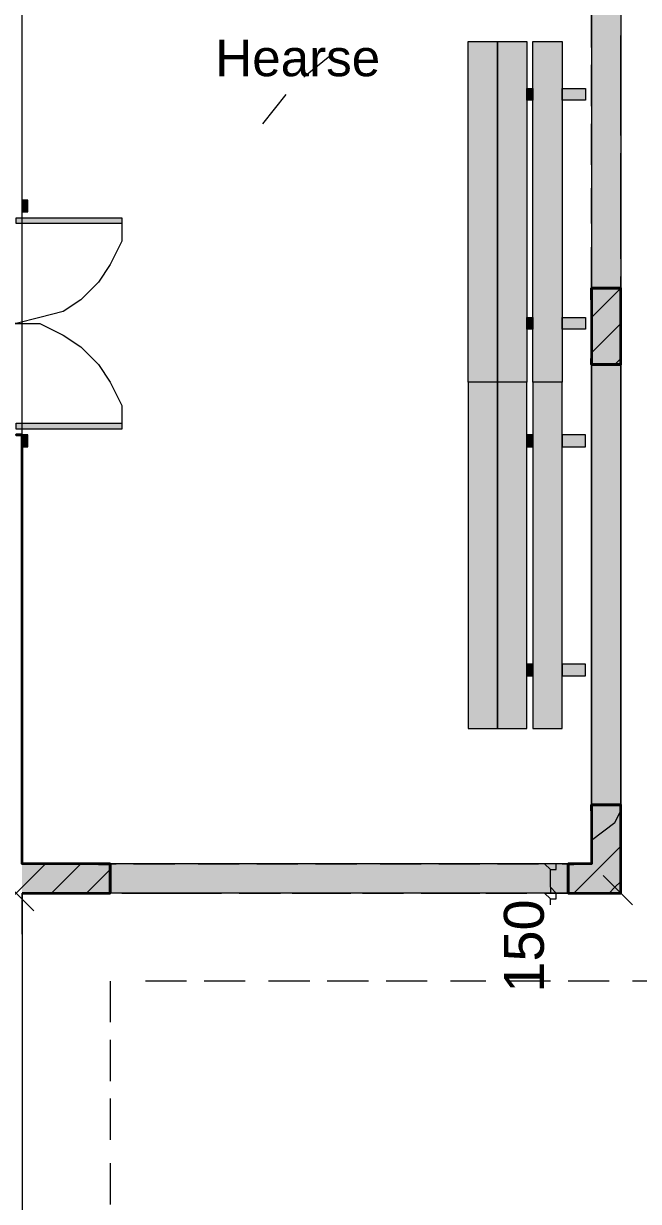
# Model space of a CAD drawing. Header units: millimetres. Extents: x 10281558 to 12820273, y 3651177 to 5996333.
# Drawn here: x 11990073 to 12312458, y 4751418 to 5368648 of the extents above; entities that cross this region are included whole.
import ezdxf

# ---------------------------------------------------------------- set-up
doc = ezdxf.new("R2010")
doc.units = ezdxf.units.MM
doc.layers.add('PDF_Geometry', color=7, linetype='Continuous', true_color=0x029e21)
doc.layers.add('PDF_Solid Fills', color=7, linetype='Continuous', true_color=0xffffff)
doc.layers.add('PDF_Text', color=7, linetype='Continuous')
doc.styles.add('PDF ArialMT', font='arial.ttf')

msp = doc.modelspace()

# ---------------------------------------------------------------- linework, layer by layer
at = {"layer": 'PDF_Geometry', "color": 123, "lineweight": 18, "true_color": 0x70cdbd}
msp.add_lwpolyline([(11364538, 5762431), (11989304, 5762431), (11989304, 5506984), (12303225, 5506984), (12303225, 4912995), (11989304, 4912995), (11989304, 4448268), (11792333, 4448268), (11792333, 4232831), (11383004, 4232831), (11383004, 4448268), (10869034, 4448268), (10869034, 5137665), (10733616, 5137665), (10733616, 5506984), (11364538, 5506984)], close=True, dxfattribs=at)
at = {"layer": 'PDF_Geometry', "color": 8, "lineweight": 18, "true_color": 0x7e7e7e}
msp.add_lwpolyline([(11989304, 5491596), (12287837, 5491596), (12287837, 4928383), (11989304, 4928383)], close=True, dxfattribs=at)
at = {"layer": 'PDF_Geometry', "color": 30, "lineweight": 18, "true_color": 0xff6600}
for points in [[(12287837, 5460819), (12287837, 5229995)], [(12303225, 5460819), (12303225, 5229995)], [(12041624, 5266927), (12041624, 5263849), (11986226, 5263849), (11986226, 5266927), (12041624, 5266927), (12041624, 5254616), (12035469, 5242305), (12029313, 5233072), (12020080, 5223839), (12010847, 5217684), (11998537, 5214606), (11986226, 5211529), (11973915, 5214606), (11961605, 5217684), (11949294, 5223839), (11943139, 5233072), (11933906, 5242305), (11930828, 5254616), (11930828, 5266927), (11946216, 5266927)], [(11946216, 5156131), (11930828, 5156131), (11930828, 5168441), (11933906, 5180752), (11943139, 5189985), (11949294, 5199218), (11961605, 5205373), (11973915, 5211529), (11986226, 5211529), (11998537, 5211529), (12010847, 5205373), (12020080, 5199218), (12029313, 5189985), (12035469, 5180752), (12041624, 5168441), (12041624, 5156131), (11986226, 5156131), (11986226, 5159208), (12041624, 5159208), (12041624, 5156131)], [(12287837, 4959160), (12287837, 5189985)], [(12303225, 4959160), (12303225, 5189985)], [(12275526, 4928383), (12035469, 4928383)], [(12275526, 4912995), (12035469, 4912995)]]:
    msp.add_lwpolyline(points, dxfattribs=at)
at = {"layer": 'PDF_Geometry', "color": 132, "lineweight": 18, "true_color": 0x00bfbf}
for points in [[(12287837, 5356179), (12287837, 5377723)], [(12303225, 5340791), (12303225, 5362334)], [(12287837, 5325402), (12287837, 5346946)], [(12303225, 5310014), (12303225, 5331558)], [(12287837, 5294626), (12287837, 5316169)], [(12303225, 5279237), (12303225, 5300781)], [(12287837, 5263849), (12287837, 5282315)], [(12303225, 5245383), (12303225, 5266927)], [(12287837, 5229995), (12287837, 5251538)], [(12303225, 5214606), (12303225, 5236150)], [(12287837, 5199218), (12287837, 5220762)], [(12303225, 5183830), (12303225, 5205373)], [(12287837, 5168441), (12287837, 5186907)], [(12303225, 5149975), (12303225, 5171519)], [(12287837, 5134587), (12287837, 5156131)], [(12303225, 5119199), (12303225, 5140742)], [(12287837, 5103810), (12287837, 5125354)], [(12303225, 5088422), (12303225, 5109966)], [(12287837, 5073034), (12287837, 5094577)], [(12303225, 5054568), (12303225, 5076111)], [(12287837, 5039179), (12287837, 5060723)], [(12303225, 5023791), (12303225, 5045335)], [(12287837, 5008403), (12287837, 5029946)], [(12303225, 4993014), (12303225, 5014558)], [(12287837, 4977626), (12287837, 4999170)], [(12303225, 4962238), (12303225, 4980704)], [(12287837, 4943772), (12287837, 4965315)], [(12303225, 4928383), (12303225, 4949927)], [(12007770, 4928383), (11989304, 4928383), (11989304, 4934539)], [(12272449, 4928383), (12287837, 4928383), (12287837, 4934539)], [(12017003, 4928383), (12038546, 4928383)], [(12047779, 4928383), (12069323, 4928383)], [(12081634, 4928383), (12103177, 4928383)], [(12112410, 4928383), (12133954, 4928383)], [(12143187, 4928383), (12164730, 4928383)], [(12177041, 4928383), (12198585, 4928383)], [(12207818, 4928383), (12229361, 4928383)], [(12238594, 4928383), (12260138, 4928383)], [(12293992, 4912995), (12303225, 4912995), (12303225, 4919151)], [(11989304, 4891452), (11989304, 4912995), (11998537, 4912995)], [(12007770, 4912995), (12029313, 4912995)], [(12041624, 4912995), (12063168, 4912995)], [(12072401, 4912995), (12093944, 4912995)], [(12103177, 4912995), (12124721, 4912995)], [(12137032, 4912995), (12158575, 4912995)], [(12167808, 4912995), (12189352, 4912995)], [(12198585, 4912995), (12220128, 4912995)], [(12232439, 4912995), (12253983, 4912995)], [(12263216, 4912995), (12284759, 4912995)]]:
    msp.add_lwpolyline(points, dxfattribs=at)
at = {"layer": 'PDF_Geometry', "lineweight": 20}
for points in [[(12238594, 5180752), (12223206, 5180752), (12223206, 5359257), (12238594, 5359257)], [(12253983, 5180752), (12238594, 5180752), (12238594, 5359257), (12253983, 5359257)], [(12272449, 5180752), (12257060, 5180752), (12257060, 5359257), (12272449, 5359257)], [(12257060, 5328480), (12253983, 5328480), (12253983, 5334635), (12257060, 5334635)], [(12284759, 5328480), (12272449, 5328480), (12272449, 5334635), (12284759, 5334635)], [(12257060, 5208451), (12253983, 5208451), (12253983, 5214606), (12257060, 5214606)], [(12284759, 5208451), (12272449, 5208451), (12272449, 5214606), (12284759, 5214606)], [(12223206, 5180752), (12223206, 4999170), (12238594, 4999170), (12238594, 5180752)], [(12238594, 5180752), (12238594, 4999170), (12253983, 4999170), (12253983, 5180752)], [(12257060, 5180752), (12257060, 4999170), (12272449, 4999170), (12272449, 5180752)], [(12253983, 5153053), (12253983, 5146898), (12257060, 5146898), (12257060, 5153053)], [(12272449, 5153053), (12272449, 5146898), (12284759, 5146898), (12284759, 5153053)], [(12253983, 5033024), (12253983, 5026869), (12257060, 5026869), (12257060, 5033024)], [(12272449, 5033024), (12272449, 5026869), (12284759, 5026869), (12284759, 5033024)]]:
    msp.add_lwpolyline(points, close=True, dxfattribs=at)
at = {"layer": 'PDF_Geometry', "color": 123, "lineweight": 20, "true_color": 0x70cdbd}
for points in [[(12303225, 5328480), (12303225, 5359257)], [(12303225, 5260771), (12303225, 5291548)], [(12303225, 5193063), (12303225, 5226917)], [(12303225, 5125354), (12303225, 5159208)], [(12303225, 5060723), (12303225, 5091500)], [(12303225, 4993014), (12303225, 5023791)], [(12266293, 4912995), (12303225, 4912995), (12303225, 4956082)], [(11989304, 4912995), (12029313, 4912995)], [(12063168, 4912995), (12093944, 4912995)], [(12130876, 4912995), (12161653, 4912995)], [(12198585, 4912995), (12229361, 4912995)]]:
    msp.add_lwpolyline(points, dxfattribs=at)
at = {"layer": 'PDF_Geometry', "color": 23, "lineweight": 13, "true_color": 0xbf8080}
for points in [[(12137032, 5340791), (12152420, 5353101)], [(12115488, 5316169), (12127799, 5331558)], [(12293992, 4922228), (12309381, 4906840)], [(11995459, 4903762), (11980071, 4919151)], [(12035469, 4866830), (12035469, 4845287)], [(12075478, 4866830), (12053935, 4866830)], [(12106255, 4866830), (12084711, 4866830)], [(12140109, 4866830), (12118566, 4866830)], [(12170886, 4866830), (12149342, 4866830)], [(12201662, 4866830), (12180119, 4866830)], [(12232439, 4866830), (12213973, 4866830)], [(12266293, 4866830), (12244750, 4866830)], [(12297070, 4866830), (12275526, 4866830)], [(12327847, 4866830), (12309381, 4866830)], [(12035469, 4836054), (12035469, 4814510)], [(12035469, 4805277), (12035469, 4783733)], [(12035469, 4771423), (12035469, 4749879)]]:
    msp.add_lwpolyline(points, dxfattribs=at)
at = {"layer": 'PDF_Geometry', "lineweight": 20}
for points in [[(12238594, 5328480), (12238594, 5334635), (12238594, 5328480)], [(12238594, 5208451), (12238594, 5214606), (12238594, 5208451)], [(12238594, 5153053), (12238594, 5146898), (12238594, 5153053)], [(12238594, 5033024), (12238594, 5026869), (12238594, 5033024)]]:
    msp.add_lwpolyline(points, dxfattribs=at)
at = {"layer": 'PDF_Geometry', "color": 30, "lineweight": 18, "true_color": 0xff6600}
for points in [[(11992381, 5270004), (11992381, 5276160), (11989304, 5276160), (11989304, 5270004)], [(11989304, 5153053), (11989304, 5146898), (11992381, 5146898), (11992381, 5153053)]]:
    msp.add_lwpolyline(points, close=True, dxfattribs=at)
at = {"layer": 'PDF_Geometry', "color": 11, "lineweight": 13, "true_color": 0xfd8279}
for points in [[(12287837, 5214606), (12303225, 5229995)], [(12287837, 5196140), (12303225, 5211529)], [(12300148, 5189985), (12303225, 5193063)], [(12287837, 4959160), (12290915, 4959160)], [(12287837, 4940694), (12300148, 4949927), (12303225, 4956082)], [(12278604, 4912995), (12287837, 4922228), (12290915, 4925306), (12293992, 4928383), (12303225, 4937616)], [(11976993, 4903762), (11989304, 4916073), (12001614, 4928383)], [(12004692, 4912995), (12020080, 4928383)], [(12275526, 4925306), (12275526, 4928383)], [(12023158, 4912995), (12032391, 4922228), (12035469, 4925306)], [(12297070, 4912995), (12300148, 4916073), (12303225, 4919151)]]:
    msp.add_lwpolyline(points, dxfattribs=at)
at = {"layer": 'PDF_Geometry', "color": 7, "lineweight": 35}
for points in [[(12287837, 5193063), (12287837, 5189985), (12287837, 5193063), (12287837, 5189985), (12303225, 5189985), (12287837, 5189985), (12303225, 5189985), (12303225, 5229995), (12287837, 5229995), (12287837, 5223839), (12287837, 5229995), (12287837, 5223839)], [(12287837, 5229995), (12303225, 5229995), (12287837, 5229995), (12287837, 5189985)], [(12029313, 4928383), (12035469, 4928383), (12029313, 4928383), (12035469, 4928383), (12032391, 4928383), (11989304, 4928383), (11989304, 5153053), (11986226, 5153053), (11989304, 5153053), (11989304, 5146898), (11989304, 5153053)], [(12287837, 4959160), (12287837, 4956082), (12287837, 4959160), (12303225, 4959160), (12287837, 4959160), (12287837, 4949927), (12287837, 4928383), (12278604, 4928383), (12275526, 4928383), (12278604, 4928383), (12275526, 4928383), (12278604, 4928383)], [(12275526, 4928383), (12275526, 4912995), (12275526, 4928383), (12275526, 4912995), (12278604, 4912995), (12303225, 4912995), (12303225, 4928383), (12303225, 4949927), (12303225, 4959160), (12287837, 4959160), (12287837, 4956082)], [(11989304, 4912995), (12032391, 4912995), (12035469, 4912995), (12035469, 4928383), (12035469, 4912995), (12035469, 4928383)]]:
    msp.add_lwpolyline(points, dxfattribs=at)
at = {"layer": 'PDF_Geometry', "color": 7, "lineweight": 13}
for points in [[(12266293, 4928383), (12263216, 4928383), (12257060, 4928383)], [(12263216, 4928383), (12266293, 4925306)], [(12275526, 4912995), (12269371, 4912995), (12266293, 4916073), (12266293, 4925306), (12269371, 4925306), (12269371, 4928383)], [(12266293, 4916073), (12266293, 4912995), (12263216, 4912995)], [(12266293, 4906840), (12266293, 4909918), (12263216, 4912995), (12257060, 4912995)], [(12266293, 4909918), (12269371, 4909918), (12269371, 4912995)]]:
    msp.add_lwpolyline(points, dxfattribs=at)
at = {"layer": 'PDF_Solid Fills', "transparency": 33554559}
for points in [[(12303225, 5229995), (12287837, 5229995), (12287837, 5460819)], [(12287837, 5460819), (12303225, 5460819), (12303225, 5229995)], [(12223206, 5359257), (12238594, 5359257), (12238594, 5359257)], [(12238594, 5180752), (12223206, 5180752), (12223206, 5359257)], [(12223206, 5359257), (12238594, 5359257), (12238594, 5180752)], [(12253983, 5359257), (12238594, 5359257), (12253983, 5180752)], [(12238594, 5359257), (12253983, 5180752), (12238594, 5180752)], [(12257060, 5359257), (12272449, 5359257), (12272449, 5359257)], [(12272449, 5180752), (12257060, 5180752), (12257060, 5359257)], [(12257060, 5359257), (12272449, 5359257), (12272449, 5180752)], [(12238594, 5334635), (12238594, 5328480), (12238594, 5328480)], [(12238594, 5328480), (12238594, 5328480), (12238594, 5334635)], [(12257060, 5334635), (12253983, 5334635), (12257060, 5328480)], [(12253983, 5334635), (12257060, 5328480), (12253983, 5328480)], [(12284759, 5334635), (12272449, 5334635), (12284759, 5328480)], [(12272449, 5334635), (12284759, 5328480), (12272449, 5328480)], [(11992381, 5276160), (11989304, 5276160), (11992381, 5270004)], [(11989304, 5276160), (11992381, 5270004), (11989304, 5270004)], [(11986226, 5266927), (12041624, 5266927), (12041624, 5266927)], [(12041624, 5263849), (11986226, 5263849), (11986226, 5266927)], [(11986226, 5266927), (12041624, 5266927), (12041624, 5263849)], [(12041624, 5263849), (12041624, 5263849), (11986226, 5263849)], [(12287837, 5229995), (12303225, 5229995), (12303225, 5229995)], [(12303225, 5189985), (12287837, 5189985), (12287837, 5229995)], [(12287837, 5229995), (12303225, 5229995), (12303225, 5189985)], [(12303225, 5229995), (12303225, 5229995), (12287837, 5229995)], [(12238594, 5214606), (12238594, 5208451), (12238594, 5208451)], [(12238594, 5208451), (12238594, 5208451), (12238594, 5214606)], [(12257060, 5214606), (12253983, 5214606), (12257060, 5208451)], [(12253983, 5214606), (12257060, 5208451), (12253983, 5208451)], [(12284759, 5214606), (12272449, 5214606), (12284759, 5208451)], [(12272449, 5214606), (12284759, 5208451), (12272449, 5208451)], [(12303225, 5189985), (12303225, 5189985), (12287837, 5189985)], [(12287837, 5189985), (12303225, 5189985), (12303225, 5189985)], [(12303225, 4959160), (12287837, 4959160), (12287837, 5189985)], [(12287837, 5189985), (12303225, 5189985), (12303225, 4959160)], [(12238594, 5180752), (12238594, 5180752), (12223206, 5180752)], [(12223206, 5180752), (12238594, 5180752), (12238594, 5180752)], [(12238594, 4999170), (12223206, 4999170), (12223206, 5180752)], [(12223206, 5180752), (12238594, 5180752), (12238594, 4999170)], [(12253983, 5180752), (12238594, 5180752), (12253983, 4999170)], [(12238594, 5180752), (12253983, 4999170), (12238594, 4999170)], [(12272449, 5180752), (12272449, 5180752), (12257060, 5180752)], [(12257060, 5180752), (12272449, 5180752), (12272449, 5180752)], [(12272449, 4999170), (12257060, 4999170), (12257060, 5180752)], [(12257060, 5180752), (12272449, 5180752), (12272449, 4999170)], [(11986226, 5159208), (12041624, 5159208), (12041624, 5159208)], [(12041624, 5156131), (11986226, 5156131), (11986226, 5159208)], [(11986226, 5159208), (12041624, 5159208), (12041624, 5156131)], [(12041624, 5156131), (12041624, 5156131), (11986226, 5156131)], [(11992381, 5153053), (11989304, 5153053), (11992381, 5146898)], [(11989304, 5153053), (11992381, 5146898), (11989304, 5146898)], [(12238594, 5153053), (12238594, 5146898), (12238594, 5146898)], [(12238594, 5146898), (12238594, 5146898), (12238594, 5153053)], [(12257060, 5153053), (12253983, 5153053), (12257060, 5146898)], [(12253983, 5153053), (12257060, 5146898), (12253983, 5146898)], [(12284759, 5153053), (12272449, 5153053), (12284759, 5146898)], [(12272449, 5153053), (12284759, 5146898), (12272449, 5146898)], [(12238594, 5033024), (12238594, 5026869), (12238594, 5026869)], [(12238594, 5026869), (12238594, 5026869), (12238594, 5033024)], [(12257060, 5033024), (12253983, 5033024), (12257060, 5026869)], [(12253983, 5033024), (12257060, 5026869), (12253983, 5026869)], [(12284759, 5033024), (12272449, 5033024), (12284759, 5026869)], [(12272449, 5033024), (12284759, 5026869), (12272449, 5026869)], [(12238594, 4999170), (12238594, 4999170), (12223206, 4999170)], [(12272449, 4999170), (12272449, 4999170), (12257060, 4999170)], [(12287837, 4959160), (12303225, 4959160), (12303225, 4959160)], [(12303225, 4949927), (12287837, 4949927), (12287837, 4959160)], [(12287837, 4959160), (12303225, 4959160), (12303225, 4949927)], [(12303225, 4959160), (12303225, 4959160), (12287837, 4959160)], [(12287837, 4949927), (12303225, 4949927), (12303225, 4949927)], [(12303225, 4928383), (12287837, 4928383), (12287837, 4949927)], [(12287837, 4949927), (12303225, 4949927), (12303225, 4928383)], [(12303225, 4949927), (12303225, 4949927), (12287837, 4949927)], [(11989304, 4928383), (12032391, 4928383), (12032391, 4928383)], [(12032391, 4912995), (11989304, 4912995), (11989304, 4928383)], [(11989304, 4928383), (12032391, 4928383), (12032391, 4912995)], [(12032391, 4928383), (12032391, 4912995), (12035469, 4912995)], [(12032391, 4928383), (12035469, 4928383), (12035469, 4912995)], [(12035469, 4928383), (12275526, 4928383), (12275526, 4928383)], [(12275526, 4912995), (12035469, 4912995), (12035469, 4928383)], [(12035469, 4928383), (12275526, 4928383), (12275526, 4912995)], [(12278604, 4928383), (12275526, 4928383), (12278604, 4912995)], [(12275526, 4928383), (12278604, 4912995), (12275526, 4912995)], [(12287837, 4928383), (12278604, 4928383), (12287837, 4912995)], [(12278604, 4928383), (12287837, 4912995), (12278604, 4912995)], [(12287837, 4928383), (12303225, 4928383), (12303225, 4928383)], [(12303225, 4912995), (12287837, 4912995), (12287837, 4928383)], [(12287837, 4928383), (12303225, 4928383), (12303225, 4912995)], [(12303225, 4928383), (12303225, 4928383), (12287837, 4928383)], [(12032391, 4912995), (12032391, 4912995), (11989304, 4912995)], [(12275526, 4912995), (12275526, 4912995), (12035469, 4912995)], [(12303225, 4912995), (12303225, 4912995), (12287837, 4912995)]]:
    msp.add_solid(points, dxfattribs=at)

# ---------------------------------------------------------------- texts
at = {"layer": 'PDF_Text', "insert": (12090584, 5350527), "char_height": 19206.1, "attachment_point": 4, "style": 'PDF ArialMT'}
msp.add_mtext('Hearse', dxfattribs=at)
at = {"layer": 'PDF_Text', "insert": (12252537, 4860856), "char_height": 20952.3, "attachment_point": 4, "rotation": 90, "style": 'PDF ArialMT'}
msp.add_mtext('150', dxfattribs=at)

doc.saveas('drawing.dxf')
